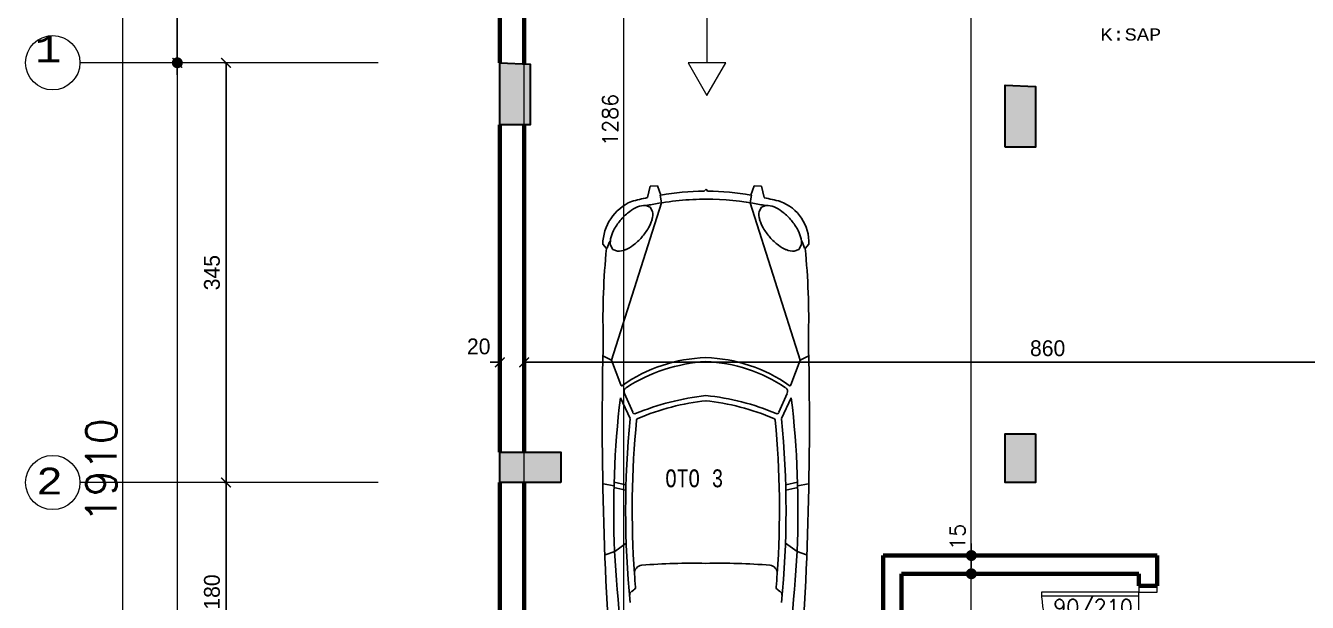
# Model space of a CAD drawing. Header units: millimetres. Extents: x 35860 to 71103, y -11298 to -8385.
# Drawn here: x 40772 to 41825, y -9777 to -9303 of the extents above; entities that cross this region are included whole.
import ezdxf
from ezdxf.enums import TextEntityAlignment as Align

# ---------------------------------------------------------------- set-up
doc = ezdxf.new("R2010")
doc.units = ezdxf.units.MM
doc.header["$MEASUREMENT"] = 0
doc.layers.get('0').update_dxf_attribs({"lineweight": 15})
doc.layers.get('Defpoints').update_dxf_attribs({"lineweight": 20})
for name, color, linetype, lineweight in [('02', 2, 'Continuous', 20), ('03_Yazı', 1, 'Continuous', 30), ('07', 3, 'Continuous', 70), ('Aks&Tefriş', 5, 'Continuous', 20), ('Kolon', 6, 'Continuous', 30), ('Ölçü', 140, 'Continuous', 20)]:
    doc.layers.add(name, color=color, linetype=linetype, lineweight=lineweight)
doc.layers.add('Lay_X', color=45, linetype='Continuous', lineweight=13, plot=False)
doc.layers.add('TEF', color=1, linetype='Continuous')
doc.styles.add('0', font='txt.shx')
doc.styles.add('C', font='')
doc.styles.add('ÖLÇÜ', font='monotxt.shx', dxfattribs={"width": 0.75, "height": 0.12})
doc.styles.get('C').set_extended_font_data('Courier New Tur')
doc.dimstyles.new('2', dxfattribs={"dimtxt": 12.5, "dimasz": 1, "dimexe": 0, "dimexo": 0, "dimgap": 5, "dimtad": 1, "dimdec": 0, "dimlfac": -1, "dimzin": 12, "dimdsep": 46, "dimtxsty": '0', "dimblk": 'DOT', "dimcen": 2.5, "dimse1": 1, "dimse2": 1, "dimclrd": 256, "dimclrt": 1, "dimadec": 0, "dimazin": 0, "dimtfac": 1, "dimtdec": 0, "dimtmove": 0, "dimatfit": 0, "dimldrblk": 'DOT', "dimfxl": 1, "dimtolj": 1, "dimtzin": 0, "dimlwd": -1, "dimarcsym": 0})
doc.dimstyles.new('5', dxfattribs={"dimtxt": 25, "dimasz": 1, "dimexe": 0, "dimexo": 0, "dimgap": 5, "dimtad": 1, "dimdec": 0, "dimlfac": -1, "dimzin": 12, "dimdsep": 46, "dimtxsty": '0', "dimblk": 'DOT', "dimcen": 2.5, "dimse1": 1, "dimse2": 1, "dimclrd": 256, "dimclrt": 1, "dimadec": 8, "dimazin": 0, "dimtfac": 1, "dimtdec": 0, "dimtmove": 0, "dimatfit": 0, "dimldrblk": 'DOT', "dimfxl": 1, "dimtolj": 1, "dimtzin": 0, "dimlwd": -1, "dimarcsym": 0})
doc.dimstyles.new('STANDART', dxfattribs={"dimtxt": 13, "dimasz": 8, "dimexe": 1.25, "dimexo": 0.625, "dimgap": 5, "dimtad": 1, "dimdec": 0, "dimrnd": 5, "dimzin": 1, "dimdsep": 46, "dimtxsty": 'Standard', "dimblk1": 'ARCHTICK', "dimblk2": 'ARCHTICK', "dimsah": 1, "dimcen": 2.5, "dimclrd": 256, "dimclre": 256, "dimclrt": 1, "dimadec": 0, "dimazin": 0, "dimtfac": 1, "dimtdec": 0, "dimtofl": 0, "dimtmove": 1, "dimatfit": 0, "dimldrblk": 'ARCHTICK', "dimfxl": 1, "dimtolj": 1, "dimtzin": 0, "dimarcsym": 0})

# ---------------------------------------------------------------- blocks, each defined once
blk = doc.blocks.new('_ARCHTICK')
at = {"color": 0, "linetype": 'ByBlock', "const_width": 0.15}
blk.add_lwpolyline([(-0.5, -0.5), (0.5, 0.5)], dxfattribs=at)
blk = doc.blocks.new('*D17')
at = {"layer": 'Defpoints', "color": 0, "transparency": 16777216}
for p in [(41161.8, -9579.6), (41161.8, -9581.5), (41181.8, -9581.5)]:
    blk.add_point(p, dxfattribs=at)
at = {"layer": 'Ölçü', "lineweight": -2, "transparency": 16777216}
for p, q in [((41161.8, -9579.6), (41153.8, -9579.6)), ((41161.8, -9580.9), (41161.8, -9578.4)), ((41181.8, -9579.6), (41189.8, -9579.6))]:
    blk.add_line(p, q, dxfattribs=at)
at = {"layer": 'Ölçü', "lineweight": -2, "transparency": 16777216, "xscale": 8, "yscale": 8, "zscale": 8}
blk.add_blockref('_ARCHTICK', (41161.8, -9579.6), dxfattribs=at)
at = {"layer": 'Ölçü', "lineweight": -2, "transparency": 16777216, "xscale": 8, "yscale": 8, "zscale": 8, "rotation": 180}
blk.add_blockref('_ARCHTICK', (41181.8, -9579.6), dxfattribs=at)
at = {"layer": 'Ölçü', "color": 1, "transparency": 16777216, "insert": (41144.4, -9566.6), "char_height": 13, "attachment_point": 5}
blk.add_mtext('\\A1;20', dxfattribs=at)
blk = doc.blocks.new('*D22')
at = {"layer": 'Defpoints', "color": 0, "transparency": 16777216}
for p in [(41181.8, -9579.6), (42041.8, -9579.6), (42041.8, -9579.6)]:
    blk.add_point(p, dxfattribs=at)
at = {"layer": 'Ölçü', "lineweight": -2, "transparency": 16777216}
for p, q in [((41181.8, -9579), (41181.8, -9578.4)), ((41181.8, -9579.6), (42041.8, -9579.6)), ((42041.8, -9579), (42041.8, -9578.4))]:
    blk.add_line(p, q, dxfattribs=at)
at = {"layer": 'Ölçü', "lineweight": -2, "transparency": 16777216, "xscale": 8, "yscale": 8, "zscale": 8, "rotation": 180}
blk.add_blockref('_ARCHTICK', (41181.8, -9579.6), dxfattribs=at)
at = {"layer": 'Ölçü', "lineweight": -2, "transparency": 16777216, "xscale": 8, "yscale": 8, "zscale": 8}
blk.add_blockref('_ARCHTICK', (42041.8, -9579.6), dxfattribs=at)
at = {"layer": 'Ölçü', "color": 1, "transparency": 16777216, "insert": (41611.8, -9568.1), "char_height": 13, "attachment_point": 5}
blk.add_mtext('\\A1;860', dxfattribs=at)
blk = doc.blocks.new('DOT')
at = {"color": 0}
blk.add_line((-10, 0), (10, 0), dxfattribs=at)
at = {"color": 0, "const_width": 4.5}
blk.add_lwpolyline([(-2.25, 0, 1), (2.25, 0, 1)], format="xyb", close=True, dxfattribs=at)
blk = doc.blocks.new('*D338')
at = {"layer": 'Aks&Tefriş', "transparency": 16777216}
blk.add_line((40896.8, -9334.4), (40896.8, -10622.4), dxfattribs=at)
at = {"layer": 'Defpoints', "color": 0, "transparency": 16777216}
for p in [(40896.8, -9333.4), (40896.8, -10623.4), (40896.8, -10623.4)]:
    blk.add_point(p, dxfattribs=at)
at = {"layer": 'Aks&Tefriş', "transparency": 16777216}
for p, rotation in [((40896.8, -9333.4), 90), ((40896.8, -10623.4), 270)]:
    blk.add_blockref('DOT', p, dxfattribs=dict(at, rotation=rotation))
at = {"layer": 'Aks&Tefriş', "color": 1, "transparency": 16777216, "insert": (40879.3, -9978.4), "char_height": 25, "attachment_point": 5, "rotation": 90, "style": '0'}
blk.add_mtext('\\A1;1290', dxfattribs=at)
blk = doc.blocks.new('*D341')
at = {"layer": 'Aks&Tefriş', "lineweight": -2, "transparency": 16777216}
for p, q in [((40936.2, -9678.4), (40935.5, -9678.4)), ((40936.8, -9858.4), (40936.8, -9678.4))]:
    blk.add_line(p, q, dxfattribs=at)
at = {"layer": 'Defpoints', "color": 0, "transparency": 16777216}
for p in [(40936.8, -9678.4), (40936.8, -9678.4), (40936.8, -9858.4)]:
    blk.add_point(p, dxfattribs=at)
at = {"layer": 'Aks&Tefriş', "lineweight": -2, "transparency": 16777216, "xscale": 8, "yscale": 8, "zscale": 8}
for p, rotation in [((40936.8, -9678.4), 90), ((40936.8, -9858.4), 270)]:
    blk.add_blockref('_ARCHTICK', p, dxfattribs=dict(at, rotation=rotation))
at = {"layer": 'Aks&Tefriş', "color": 1, "transparency": 16777216, "insert": (40925.3, -9768.4), "char_height": 13, "attachment_point": 5, "rotation": 90}
blk.add_mtext('\\A1;180', dxfattribs=at)
blk = doc.blocks.new('*D342')
at = {"layer": 'Aks&Tefriş', "lineweight": -2, "transparency": 16777216}
for p, q in [((40936.2, -9333.4), (40935.5, -9333.4)), ((40936.8, -9678.4), (40936.8, -9333.4))]:
    blk.add_line(p, q, dxfattribs=at)
at = {"layer": 'Defpoints', "color": 0, "transparency": 16777216}
for p in [(40936.8, -9333.4), (40936.8, -9333.4), (40936.8, -9678.4)]:
    blk.add_point(p, dxfattribs=at)
at = {"layer": 'Aks&Tefriş', "lineweight": -2, "transparency": 16777216, "xscale": 8, "yscale": 8, "zscale": 8}
for p, rotation in [((40936.8, -9333.4), 90), ((40936.8, -9678.4), 270)]:
    blk.add_blockref('_ARCHTICK', p, dxfattribs=dict(at, rotation=rotation))
at = {"layer": 'Aks&Tefriş', "color": 1, "transparency": 16777216, "insert": (40925.3, -9505.9), "char_height": 13, "attachment_point": 5, "rotation": 90}
blk.add_mtext('\\A1;345', dxfattribs=at)
blk = doc.blocks.new('*D350')
at = {"layer": 'Aks&Tefriş', "transparency": 16777216}
blk.add_line((40851.8, -8714.4), (40851.8, -10622.4), dxfattribs=at)
at = {"layer": 'Defpoints', "color": 0, "transparency": 16777216}
for p in [(40851.8, -8713.4), (40851.8, -10623.4), (40851.8, -10623.4)]:
    blk.add_point(p, dxfattribs=at)
at = {"layer": 'Aks&Tefriş', "transparency": 16777216}
for p, rotation in [((40851.8, -8713.4), 90), ((40851.8, -10623.4), 270)]:
    blk.add_blockref('DOT', p, dxfattribs=dict(at, rotation=rotation))
at = {"layer": 'Aks&Tefriş', "color": 1, "transparency": 16777216, "insert": (40834.3, -9668.4), "char_height": 25, "attachment_point": 5, "rotation": 90, "style": '0'}
blk.add_mtext('\\A1;1910', dxfattribs=at)
blk = doc.blocks.new('*D354')
at = {"layer": 'Aks&Tefriş', "lineweight": -2, "transparency": 16777216}
for p, q in [((40896.2, -8713.4), (40895.5, -8713.4)), ((40896.8, -9333.4), (40896.8, -8713.4))]:
    blk.add_line(p, q, dxfattribs=at)
at = {"layer": 'Defpoints', "color": 0, "transparency": 16777216}
for p in [(40896.8, -8713.4), (40896.8, -8713.4), (40896.8, -9333.4)]:
    blk.add_point(p, dxfattribs=at)
at = {"layer": 'Aks&Tefriş', "lineweight": -2, "transparency": 16777216, "xscale": 8, "yscale": 8, "zscale": 8}
for p, rotation in [((40896.8, -8713.4), 90), ((40896.8, -9333.4), 270)]:
    blk.add_blockref('_ARCHTICK', p, dxfattribs=dict(at, rotation=rotation))
at = {"layer": 'Aks&Tefriş', "color": 1, "transparency": 16777216, "insert": (40885.3, -9023.4), "char_height": 13, "attachment_point": 5, "rotation": 90}
blk.add_mtext('\\A1;620', dxfattribs=at)
blk = doc.blocks.new('*D517')
at = {"layer": 'Defpoints', "color": 0, "transparency": 16777216}
for p in [(41511.3, -9753.4), (41549.1, -9753.4), (41551.5, -9858.4)]:
    blk.add_point(p, dxfattribs=at)
at = {"layer": 'Ölçü', "transparency": 16777216}
blk.add_line((41549.1, -9857.4), (41549.1, -9754.4), dxfattribs=at)
for p, rotation in [((41549.1, -9753.4), 90), ((41549.1, -9858.4), 270)]:
    blk.add_blockref('DOT', p, dxfattribs=dict(at, rotation=rotation))
at = {"layer": 'Ölçü', "color": 1, "transparency": 16777216, "insert": (41537.9, -9805.9), "char_height": 12.5, "attachment_point": 5, "rotation": 90, "style": '0'}
blk.add_mtext('\\A1;105', dxfattribs=at)
blk = doc.blocks.new('*D524')
at = {"layer": 'Defpoints', "color": 0, "transparency": 16777216}
for p in [(41263.7, -8737.1), (41264.7, -8737.1), (41264.7, -10023.4)]:
    blk.add_point(p, dxfattribs=at)
at = {"layer": 'Ölçü', "transparency": 16777216}
blk.add_line((41263.7, -10022.4), (41263.7, -8738.1), dxfattribs=at)
for p, rotation in [((41263.7, -8737.1), 90), ((41263.7, -10023.4), 270)]:
    blk.add_blockref('DOT', p, dxfattribs=dict(at, rotation=rotation))
at = {"layer": 'Ölçü', "color": 1, "transparency": 16777216, "insert": (41252.4, -9380.3), "char_height": 12.5, "attachment_point": 5, "rotation": 90, "style": '0'}
blk.add_mtext('\\A1;1286', dxfattribs=at)
blk = doc.blocks.new('K_X_D_3_15-90')
at = {"layer": '02'}
for points in [[(10, 0), (15, 0), (15, 15), (10, 15)], [(100, 0), (95, 0), (95, 15), (100, 15)]]:
    blk.add_lwpolyline(points, dxfattribs=at)
blk.add_lwpolyline([(15, -80, 0.414214), (95, 0), (15, 0), (15, -80), (18, -80), (18, 0)], format="xyb", dxfattribs=at)
at = {"layer": '07'}
for p, q in [((10, 0), (10, 15)), ((100, 0), (100, 15))]:
    blk.add_line(p, q, dxfattribs=at)
at = {"layer": '03_Yazı', "style": '0', "flags": 8}
blk.add_attdef('90/210', text='', height=12.5, rotation=90, dxfattribs=at).set_placement((21, -5), align=Align.TOP_RIGHT)
blk = doc.blocks.new('*D1024')
at = {"layer": 'Defpoints', "color": 0, "transparency": 16777216}
for p in [(41549.1, -9738.4), (41566.3, -9738.4), (41511.3, -9753.4)]:
    blk.add_point(p, dxfattribs=at)
at = {"layer": 'Ölçü', "transparency": 16777216}
for p, q in [((41549.1, -9737.4), (41549.1, -9709.8)), ((41549.1, -9753.4), (41549.1, -9738.4)), ((41549.1, -9754.4), (41549.1, -9755.4))]:
    blk.add_line(p, q, dxfattribs=at)
for p, rotation in [((41549.1, -9738.4), 270), ((41549.1, -9753.4), 90)]:
    blk.add_blockref('DOT', p, dxfattribs=dict(at, rotation=rotation))
at = {"layer": 'Ölçü', "color": 1, "transparency": 16777216, "insert": (41537.9, -9723.1), "char_height": 12.5, "attachment_point": 5, "rotation": 90, "style": '0'}
blk.add_mtext('\\A1;15', dxfattribs=at)
blk = doc.blocks.new('*D1025')
at = {"layer": 'Defpoints', "color": 0, "transparency": 16777216}
for p in [(41548.7, -8750), (41549.1, -8750), (41566.3, -9738.4)]:
    blk.add_point(p, dxfattribs=at)
at = {"layer": 'Ölçü', "transparency": 16777216}
blk.add_line((41549.1, -9737.4), (41549.1, -8751), dxfattribs=at)
for p, rotation in [((41549.1, -8750), 90), ((41549.1, -9738.4), 270)]:
    blk.add_blockref('DOT', p, dxfattribs=dict(at, rotation=rotation))
at = {"layer": 'Ölçü', "color": 1, "transparency": 16777216, "insert": (41537.9, -9244.2), "char_height": 12.5, "attachment_point": 5, "rotation": 90, "style": '0'}
blk.add_mtext('\\A1;988', dxfattribs=at)

msp = doc.modelspace()

# ---------------------------------------------------------------- hatches: boundary and pattern name
h = msp.add_hatch()
h.set_pattern_fill('ANSI33', color=256, scale=30, style=0)
h.set_pattern_definition([(45, (-175, 0), (-5.3033009, 5.3033009), []), (45, (-169.697, 0), (-5.3033009, 5.3033009), [3.75, -1.875])])
h.paths.add_polyline_path([(41161.8, -9384.5), (41161.8, -9333.4), (41186.8, -9334.5), (41186.8, -9384.5)])
h.paths.add_polyline_path([(41576.8, -9402.8), (41576.8, -9351.7), (41601.8, -9352.8), (41601.8, -9402.8)])
h.paths.add_polyline_path([(42036.8, -9423.1), (42036.8, -9372), (42061.8, -9373.1), (42061.8, -9423.1)])
h.paths.add_polyline_path([(42061.8, -9983.4), (42001.8, -9983.4), (42001.8, -10013.4), (42061.8, -10013.4)])
h.paths.add_polyline_path([(42036.8, -9628.4), (42061.8, -9628.4), (42061.8, -9678.4), (42036.8, -9678.4)])
h.paths.add_polyline_path([(41601.8, -9638.4), (41601.8, -9678.4), (41576.8, -9678.4), (41576.8, -9638.4)])
h.paths.add_polyline_path([(41211.8, -9678.4), (41161.8, -9678.4), (41161.8, -9653.4), (41211.8, -9653.4)])
h.paths.add_polyline_path([(41201.8, -9893.4), (41161.8, -9893.4), (41161.8, -9923.4), (41201.8, -9923.4)])
h.paths.add_polyline_path([(41186.8, -10623.4), (41186.8, -10573.4), (41161.8, -10573.4), (41161.8, -10623.4)])
h.paths.add_polyline_path([(42036.8, -10368.4), (42061.8, -10368.4), (42061.8, -10318.4), (42036.8, -10318.4)])
h.paths.add_polyline_path([(41601.8, -10368.4), (41601.8, -10318.4), (41576.8, -10318.4), (41576.8, -10368.4)])
h.paths.add_polyline_path([(41501.8, -10138.4), (41476.8, -10138.4), (41476.8, -10073.4), (41501.8, -10073.4)])
h.paths.add_polyline_path([(41501.8, -9923.4), (41501.8, -9858.4), (41476.8, -9858.4), (41476.8, -9923.4)])
h.paths.add_polyline_path([(41771.8, -9873.4), (41771.8, -9878.4), (41776.8, -9878.4), (41866.8, -9878.4), (41866.8, -9858.4), (41771.8, -9858.4)])
h.paths.add_polyline_path([(41771.8, -10133.4), (41771.8, -10118.4), (41866.8, -10118.4), (41866.8, -10138.4), (41771.8, -10138.4)])
h.paths.add_polyline_path([(41211.8, -10318.4), (41161.8, -10318.4), (41161.8, -10343.4), (41211.8, -10343.4)])
h.paths.add_polyline_path([(41771.8, -10623.4), (41796.8, -10623.4), (41796.8, -10573.4), (41771.8, -10573.4)])
h.paths.add_polyline_path([(42036.8, -10623.4), (42061.8, -10623.4), (42061.8, -10573.4), (42036.8, -10573.4)])
h.paths.add_polyline_path([(41601.8, -10623.4), (41601.8, -10573.4), (41576.8, -10573.4), (41576.8, -10623.4)])

# ---------------------------------------------------------------- linework, layer by layer
for p, q in [((41331.9, -9207.3), (41331.9, -9333.5)), ((41161.8, -9748.4), (41161.8, -9638.4))]:
    msp.add_line(p, q)
msp.add_lwpolyline([(41331.9, -9360.3), (41347.4, -9333.5), (41316.4, -9333.5)], close=True)
at = {"layer": '07'}
for p, q in [((41161.8, -9333.4), (41161.8, -8713.4)), ((41181.8, -9334.3), (41181.8, -8734.1)), ((41161.8, -9653.4), (41161.8, -9384.5)), ((41181.8, -9653.4), (41181.8, -9384.5)), ((41161.8, -9893.4), (41161.8, -9678.4)), ((41181.8, -9678.4), (41181.8, -9893.4)), ((41476.8, -9858.4), (41476.8, -9738.4)), ((41476.8, -9738.4), (41701.8, -9738.4)), ((41701.8, -9738.4), (41701.8, -9763.4)), ((41181.8, -9858.4), (41181.8, -9748.4)), ((41491.8, -9753.4), (41686.8, -9753.4)), ((41491.8, -9858.4), (41491.8, -9753.4)), ((41686.8, -9753.4), (41686.8, -9763.4))]:
    msp.add_line(p, q, dxfattribs=at)
at = {"layer": 'Aks&Tefriş'}
for p, q in [((41061.8, -9333.4), (40816.8, -9333.4)), ((41061.8, -9678.4), (40816.8, -9678.4))]:
    msp.add_line(p, q, dxfattribs=at)
for centre in [(40794.5, -9333.4), (40794.5, -9678.4)]:
    msp.add_circle(centre, 22.3, dxfattribs=at)
at = {"layer": 'Kolon'}
for points in [[(41161.8, -9384.5), (41161.8, -9333.4), (41186.8, -9334.5), (41186.8, -9384.5), (41186.8, -9384.5)], [(41576.8, -9402.8), (41576.8, -9351.7), (41601.8, -9352.8), (41601.8, -9402.8), (41601.8, -9402.8)], [(41601.8, -9638.4), (41601.8, -9678.4), (41576.8, -9678.4), (41576.8, -9678.4), (41576.8, -9638.4), (41576.8, -9638.4)], [(41211.8, -9678.4), (41161.8, -9678.4), (41161.8, -9653.4), (41211.8, -9653.4), (41211.8, -9653.4)]]:
    msp.add_lwpolyline(points, close=True, dxfattribs=at)
at = {"layer": 'Lay_X'}
msp.add_lwpolyline([(42061.8, -9858.4), (41476.8, -9858.4), (41476.8, -10023.4), (41181.8, -10023.4), (41181.8, -8734.1), (42061.8, -8763.2), (42061.8, -9373.1), (42061.8, -9373.1), (42061.8, -9858.4)], dxfattribs=at)
at = {"layer": 'TEF', "ltscale": 0.4}
for p, q in [((41291.4, -9434.6), (41285.3, -9434.9)), ((41294, -9442.1), (41291.4, -9434.6)), ((41370.6, -9434.6), (41368, -9442.1)), ((41376.7, -9434.9), (41370.6, -9434.6)), ((41285.3, -9434.9), (41283, -9444.2)), ((41294.5, -9448.4), (41293.6, -9442.2)), ((41331.2, -9437.3), (41329.5, -9438.9)), ((41332.5, -9438.9), (41331.2, -9437.3)), ((41367.5, -9448.4), (41368.4, -9442.2)), ((41379, -9444.2), (41376.7, -9434.9)), ((41253.4, -9577.9), (41294.5, -9448.4)), ((41281.6, -9450.6), (41285.3, -9452)), ((41285.3, -9452), (41287.2, -9455.5)), ((41408.6, -9577.9), (41367.5, -9448.4)), ((41376.7, -9452), (41374.8, -9455.5)), ((41380.4, -9450.6), (41376.7, -9452)), ((41246.4, -9482.6), (41249.4, -9486)), ((41254.5, -9486.9), (41252.6, -9483.4)), ((41258.3, -9488.3), (41254.5, -9486.9)), ((41403.7, -9488.3), (41407.5, -9486.9)), ((41407.5, -9486.9), (41409.4, -9483.4)), ((41412.6, -9486), (41415.6, -9482.6)), ((41253.4, -9577.9), (41246.4, -9574.3)), ((41261.1, -9598.2), (41253.4, -9577.9)), ((41400.8, -9598.2), (41408.6, -9577.9)), ((41408.6, -9577.9), (41415.6, -9574.3)), ((41268.8, -9625.9), (41260.8, -9608.7)), ((41270.9, -9620.7), (41264.2, -9605.1)), ((41397.8, -9605.1), (41391.1, -9620.7)), ((41393.2, -9625.9), (41401.2, -9608.7)), ((41255.5, -9681), (41246.8, -9679.4)), ((41255.5, -9682.4), (41265.3, -9684.7)), ((41255.6, -9678.1), (41265.4, -9680.4)), ((41406.4, -9678.1), (41396.6, -9680.4)), ((41406.5, -9682.4), (41396.7, -9684.7)), ((41406.5, -9681), (41415.2, -9679.4)), ((41256.1, -9735), (41265.6, -9728.2)), ((41405.9, -9735), (41396.4, -9728.2)), ((41256.1, -9735), (41248.4, -9737.9)), ((41405.9, -9735), (41413.6, -9737.9)), ((41270.1, -9767.9), (41271.8, -9766.6)), ((41391.9, -9767.9), (41390.2, -9766.6))]:
    msp.add_line(p, q, dxfattribs=at)
for centre, radius, start, end in [((41333.9, -9682), 243.2, 102.0785, 105.2664), ((41333.9, -9682), 243.2, 91.0356, 99.4606), ((41328.1, -9682), 243.2, 80.5394, 88.9644), ((41311.1, -9762.3), 325.2, 75.5576, 77.9504), ((41285.3, -9483.2), 39, 113.369, 179.1937), ((41297.8, -9494.1), 48.4, 127.3282, 138.5677), ((41286.4, -9479.1), 29.6, 112.938, 127.3282), ((41281.4, -9467.3), 16.7, 89.3744, 112.938), ((41296.8, -9528.7), 79.4, 97.0777, 100.7912), ((41270.7, -9457.8), 16.7, 344.1974, 7.761), ((41332.4, -9684.5), 239, 90.2479, 100.9572), ((41334.1, -9638.8), 193.3, 77.7864, 90.8157), ((41391.3, -9457.8), 16.7, 172.239, 195.8026), ((41365.2, -9528.7), 79.4, 79.2088, 82.9223), ((41380.6, -9467.3), 16.7, 67.062, 90.6256), ((41375.6, -9479.1), 29.6, 52.6718, 67.062), ((41379.9, -9480.9), 35.7, 357.1802, 69.9639), ((41364.2, -9494.1), 48.4, 41.4323, 52.6718), ((41297.8, -9494.1), 48.4, 138.5677, 149.8072), ((41258.3, -9454.3), 29.6, 329.8072, 344.1974), ((41403.7, -9454.3), 29.6, 195.8026, 210.1928), ((41364.2, -9494.1), 48.4, 30.1928, 41.4323), ((41269.2, -9481.1), 16.7, 164.1974, 187.761), ((41281.6, -9484.6), 29.6, 149.8072, 164.1974), ((41242, -9444.8), 48.4, 307.3282, 318.5677), ((41242, -9444.8), 48.4, 318.5677, 329.8072), ((41420, -9444.8), 48.4, 210.1928, 221.4323), ((41420, -9444.8), 48.4, 221.4323, 232.6718), ((41380.4, -9484.6), 29.6, 15.8026, 30.1928), ((41392.8, -9481.1), 16.7, 352.239, 15.8026), ((41823.3, -9543.6), 576.8, 174.2662, 181.5392), ((41266.1, -9489.4), 16.6, 144.7484, 167.1172), ((41258.4, -9471.6), 16.7, 269.3744, 292.938), ((41253.4, -9459.8), 29.6, 292.938, 307.3282), ((41408.6, -9459.8), 29.6, 232.6718, 247.062), ((41403.6, -9471.6), 16.7, 247.062, 270.6256), ((41395.9, -9489.4), 16.6, 12.8828, 35.2516), ((40838.7, -9543.6), 576.8, 358.4608, 5.7338), ((44032.5, -9629.4), 2786.6, 178.5534, 184.8286), ((38629.5, -9629.4), 2786.6, 355.1714, 1.4466), ((41334.4, -9699.8), 124.1, 91.5889, 125.3516), ((41339.7, -9716), 137.3, 93.616, 122.7466), ((41325.9, -9705.1), 126.2, 55.9437, 87.6937), ((41327.6, -9699.8), 124.1, 54.6484, 88.4111), ((41262, -9597.9), 0.931, 200.9649, 305.3516), ((41267.8, -9603.5), 3.89, 128.5606, 202.7689), ((41394.2, -9603.5), 3.89, 337.2311, 51.4394), ((41400, -9597.9), 0.931, 234.6484, 339.0351), ((42022.6, -9700.6), 767.3, 173.1245, 192.0058), ((41353.9, -9815.9), 210.2, 96.2611, 112.5489), ((41350.6, -9802.9), 192.6, 95.7093, 113.0469), ((41311.4, -9802.9), 192.6, 66.9531, 84.2907), ((41311.4, -9802.9), 197, 66.8992, 84.2907), ((40639.4, -9700.6), 767.3, 347.9942, 6.8755), ((41272.6, -9620), 1.86, 202.8693, 293.1008), ((41389.4, -9620), 1.86, 246.8992, 337.1307), ((42022.6, -9700.6), 757.5, 174.3434, 185.7859), ((42022.6, -9700.6), 752.1, 174.4045, 184.0284), ((41275.9, -9627.4), 1.86, 113.0469, 174.4045), ((41386.1, -9627.4), 1.86, 5.5955, 66.9531), ((40639.4, -9700.6), 752.1, 355.9716, 5.5955), ((40639.4, -9700.6), 757.5, 354.2141, 5.6566), ((41278.9, -9752.9), 6.52, 94.8702, 184.0284), ((41318.6, -10219.6), 474.9, 88.5055, 94.8702), ((41343.4, -10219.6), 474.9, 85.1298, 91.4945), ((41383.1, -9752.9), 6.52, 355.9716, 85.1298), ((42022.6, -9700.6), 752.1, 184.0284, 184.8666), ((40639.4, -9700.6), 752.1, 355.1334, 355.9716), ((41271.7, -9770.7), 3.29, 119.1247, 186.2535), ((41270.8, -9764.4), 2.39, 295.3742, 1.485), ((41391.2, -9764.4), 2.39, 178.515, 244.6258), ((41390.3, -9770.7), 3.29, 353.7465, 60.8753)]:
    msp.add_arc(centre, radius, start, end, dxfattribs=at)

# ---------------------------------------------------------------- block references
at = {"layer": '02', "rotation": 269.9999999999828}
msp.add_blockref('K_X_D_3_15-90', (41686.8, -9753.4), dxfattribs=at).add_auto_attribs({'90/210': '90/210'})

# ---------------------------------------------------------------- texts
at = {"layer": '03_Yazı', "style": 'C'}
for s, p in [('1', (40779.7, -9332.9)), ('2', (40780.8, -9688.2))]:
    msp.add_text(s, height=22, dxfattribs=at).set_placement(p)
at = {"layer": '03_Yazı', "ltscale": 0.4, "style": 'ÖLÇÜ', "width": 0.75}
msp.add_text('OTO 3', height=14.7, dxfattribs=at).set_placement((41297.6, -9682.3))
at = {"layer": '03_Yazı', "style": 'C', "flags": 12}
msp.add_attdef('K:SAP', text='K:MARLEY', height=10, dxfattribs=at).set_placement((41680.1, -9310.1), align=Align.MIDDLE_CENTER)

# ---------------------------------------------------------------- dimensions: what is measured, and where the dimension line sits
at = {"layer": 'Aks&Tefriş'}
for base, p1, p2, picture, middle in [((40851.8, -10623.4), (40851.8, -8713.4), (40851.8, -10623.4), '*D350', (40834.3, -9668.4)), ((40896.8, -10623.4), (40896.8, -9333.4), (40896.8, -10623.4), '*D338', (40879.3, -9978.4))]:
    dim = msp.add_linear_dim(base=base, p1=p1, p2=p2, angle=90, dimstyle='5', dxfattribs=at)
    dim.commit()
    dim.dimension.update_dxf_attribs({"geometry": picture, "text_midpoint": middle})
for base, p1, p2, picture, middle in [((40896.8, -8713.4), (40896.8, -9333.4), (40896.8, -8713.4), '*D354', (40885.3, -9023.4)), ((40936.8, -9333.4), (40936.8, -9678.4), (40936.8, -9333.4), '*D342', (40925.3, -9505.9)), ((40936.8, -9678.4), (40936.8, -9858.4), (40936.8, -9678.4), '*D341', (40925.3, -9768.4))]:
    dim = msp.add_linear_dim(base=base, p1=p1, p2=p2, angle=90, dimstyle='STANDART', override={"dimse1": 1}, dxfattribs=at)
    dim.commit()
    dim.dimension.update_dxf_attribs({"geometry": picture, "text_midpoint": middle})
at = {"layer": 'Ölçü'}
for base, p1, p2, angle, dimstyle, picture, middle in [((41263.7, -8737.1), (41264.7, -10023.4), (41264.7, -8737.1), 90, '2', '*D524', (41252.4, -9380.3)), ((41549.1, -8750), (41566.3, -9738.4), (41548.7, -8750), 90, '2', '*D1025', (41537.9, -9244.2)), ((42041.8, -9579.6), (41181.8, -9579.6), (42041.8, -9579.6), 180, 'STANDART', '*D22', (41611.8, -9568.1)), ((41549.1, -9738.4), (41511.3, -9753.4), (41566.3, -9738.4), 90, '2', '*D1024', (41537.9, -9723.1)), ((41549.1, -9753.4), (41551.5, -9858.4), (41511.3, -9753.4), 90, '2', '*D517', (41537.9, -9805.9))]:
    dim = msp.add_linear_dim(base=base, p1=p1, p2=p2, angle=angle, dimstyle=dimstyle, dxfattribs=at)
    dim.commit()
    dim.dimension.update_dxf_attribs({"geometry": picture, "text_midpoint": middle})
dim = msp.add_linear_dim(base=(41161.8, -9579.6), p1=(41181.8, -9581.5), p2=(41161.8, -9581.5), angle=180, dimstyle='STANDART', override={"dimse1": 1}, dxfattribs=at)
dim.commit()
dim.dimension.update_dxf_attribs({"geometry": '*D17', "text_midpoint": (41144.4, -9578.1), "dimtype": 160})

doc.saveas('drawing.dxf')
